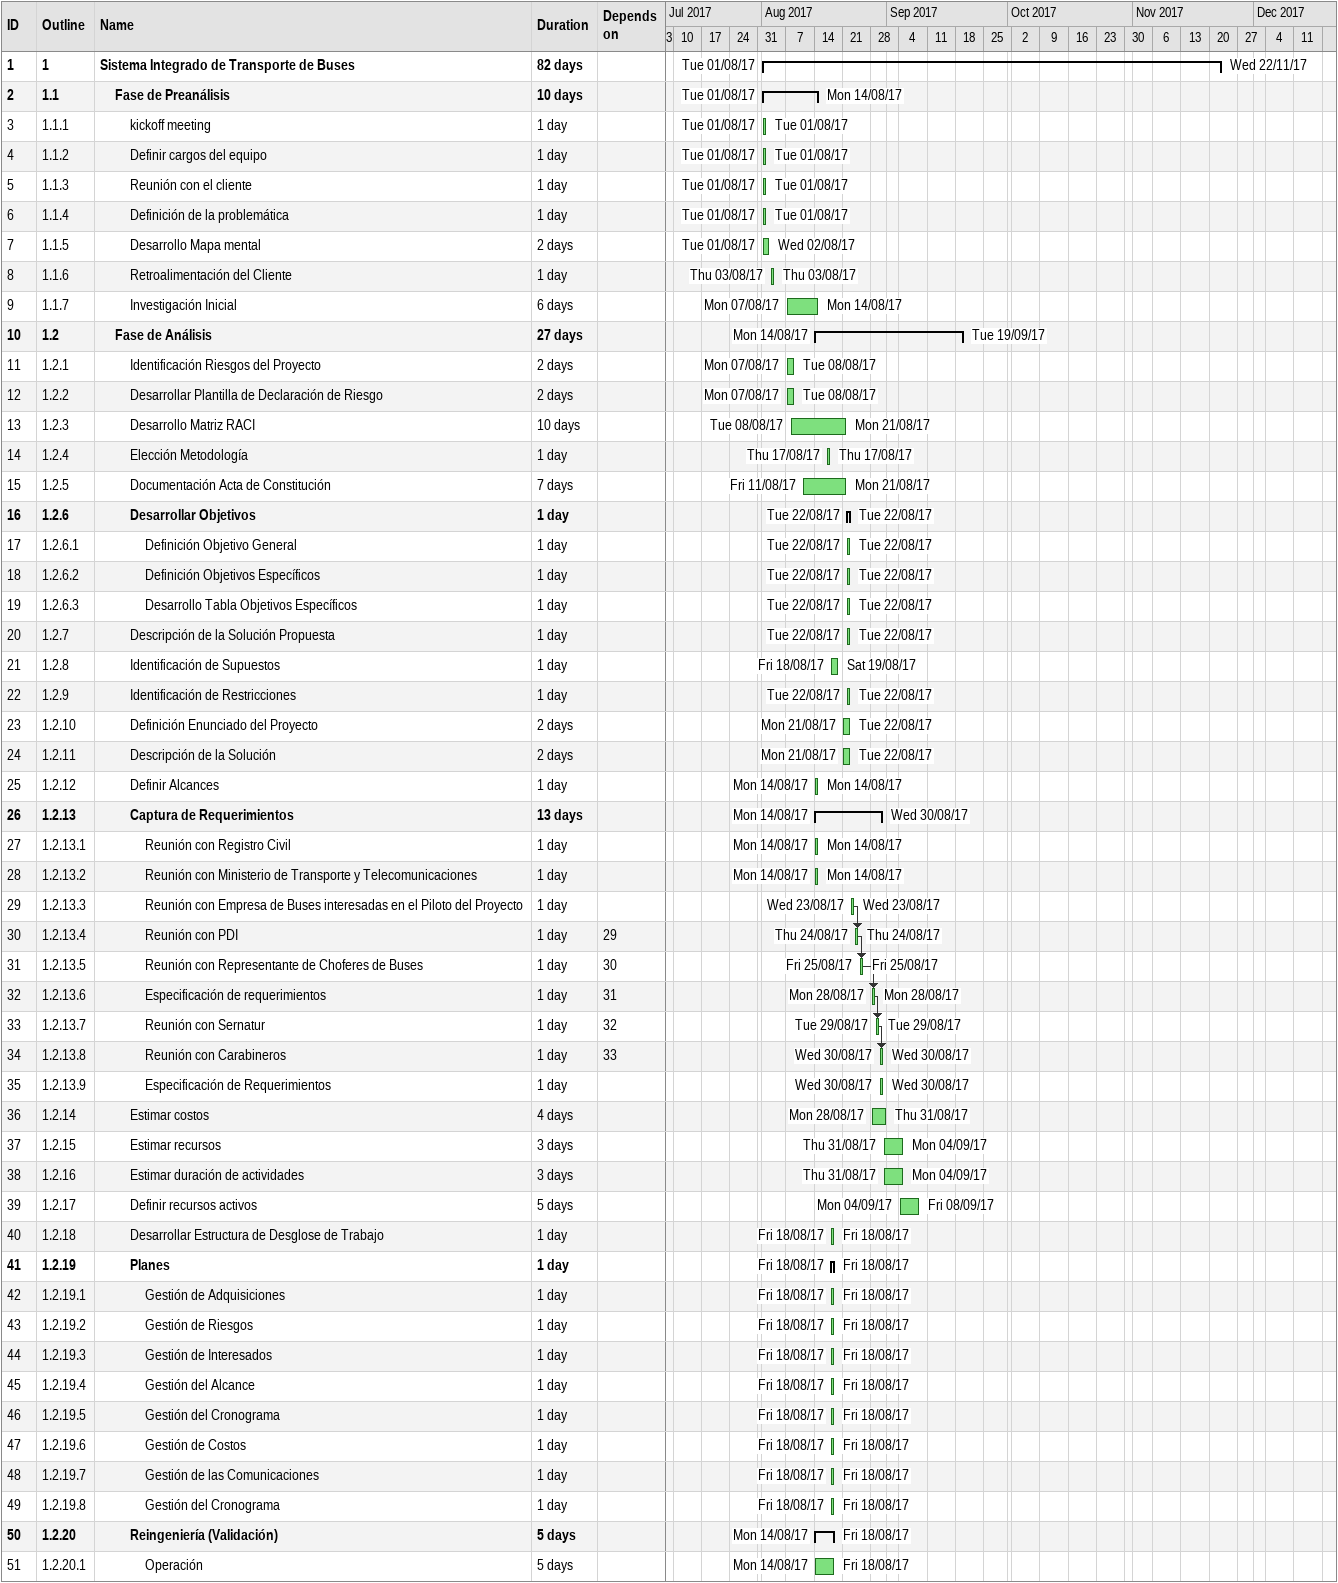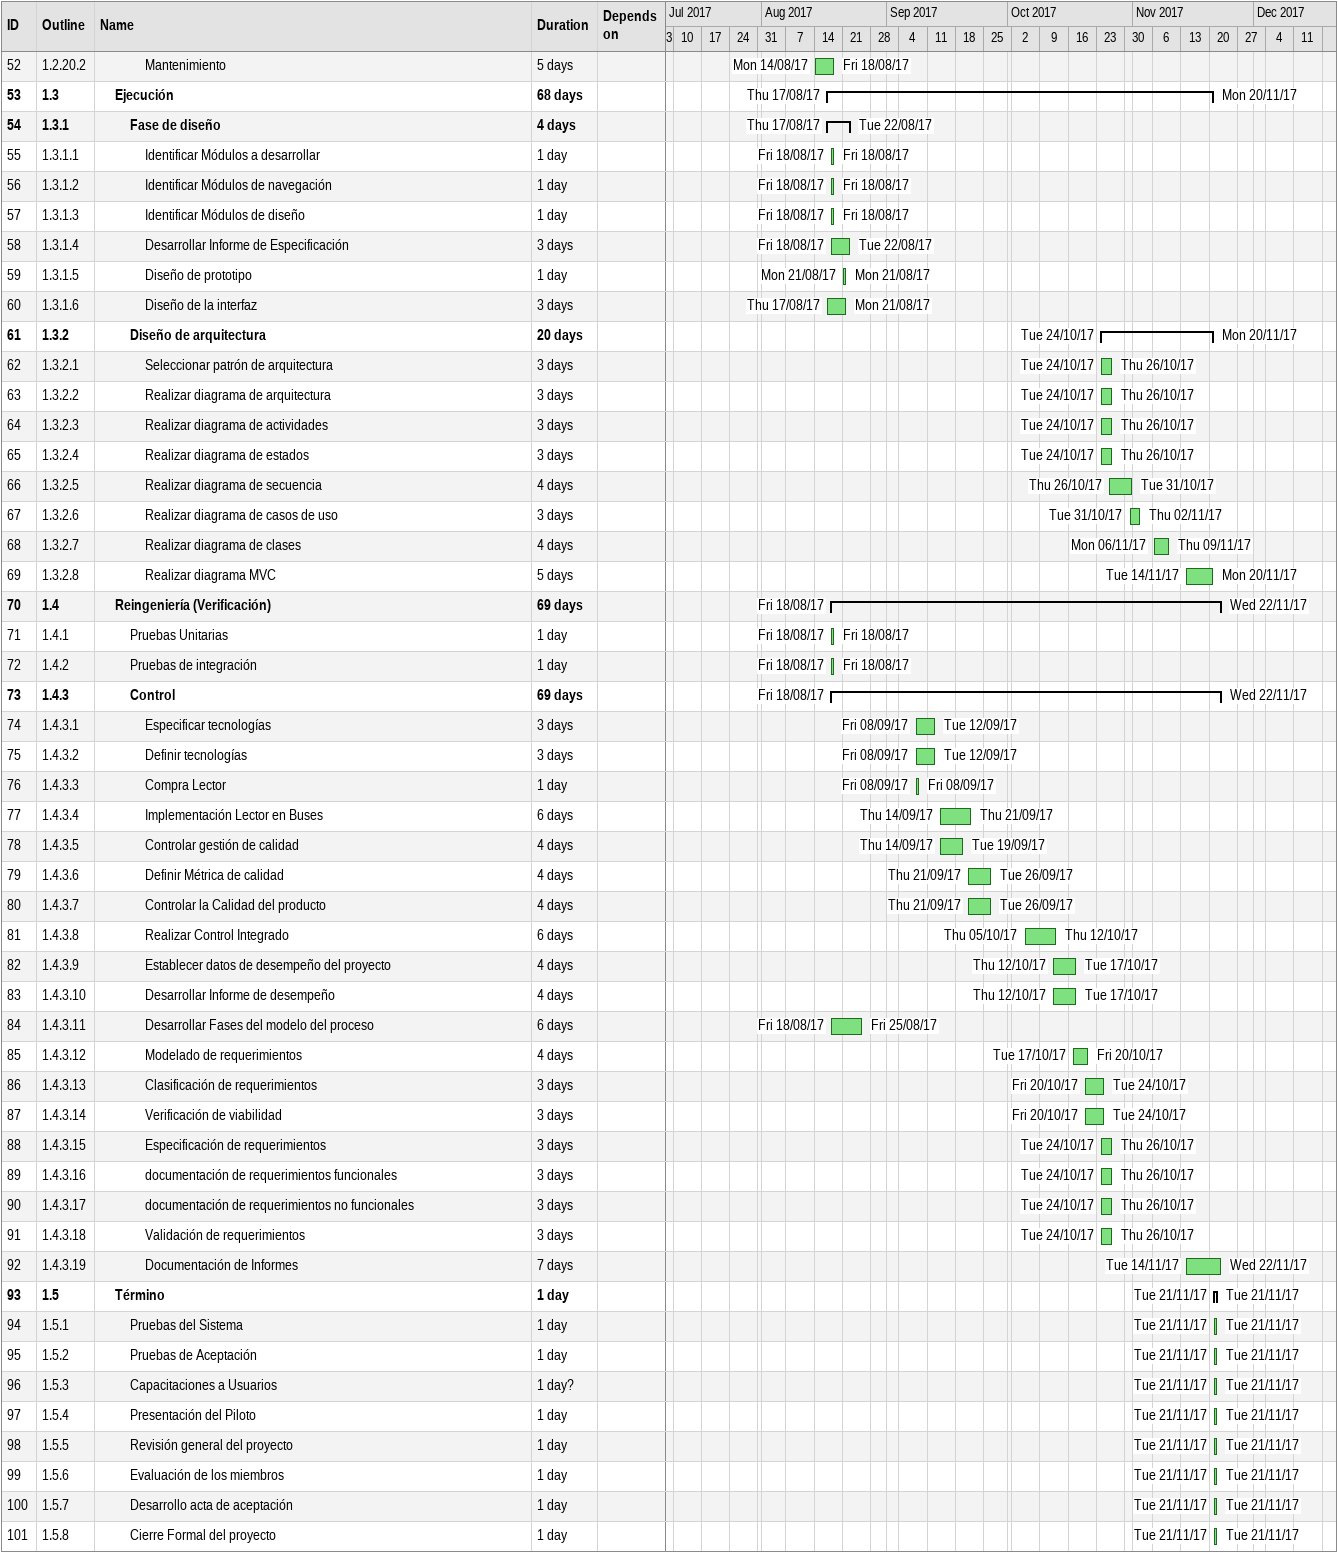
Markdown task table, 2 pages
| ID | WBS | Task | Duration | Start | Finish | Predecessors |
|---|---|---|---|---|---|---|
| 1 | 1 | **Sistema Integrado de Transporte de Buses** | 82d | 2017-08-01 | 2017-11-22 |  |
| 2 | 1.1 | **Fase de Preanálisis** | 10d | 2017-08-01 | 2017-08-14 |  |
| 3 | 1.1.1 | kickoff meeting | 1d | 2017-08-01 | 2017-08-01 |  |
| 4 | 1.1.2 | Definir cargos del equipo | 1d | 2017-08-01 | 2017-08-01 |  |
| 5 | 1.1.3 | Reunión con el cliente | 1d | 2017-08-01 | 2017-08-01 |  |
| 6 | 1.1.4 | Definición de la problemática | 1d | 2017-08-01 | 2017-08-01 |  |
| 7 | 1.1.5 | Desarrollo Mapa mental | 2d | 2017-08-01 | 2017-08-02 |  |
| 8 | 1.1.6 | Retroalimentación del Cliente | 1d | 2017-08-03 | 2017-08-03 |  |
| 9 | 1.1.7 | Investigación Inicial | 6d | 2017-08-07 | 2017-08-14 |  |
| 10 | 1.2 | **Fase de Análisis** | 27d | 2017-08-14 | 2017-09-19 |  |
| 11 | 1.2.1 | Identificación Riesgos del Proyecto | 2d | 2017-08-07 | 2017-08-08 |  |
| 12 | 1.2.2 | Desarrollar Plantilla de Declaración de Riesgo | 2d | 2017-08-07 | 2017-08-08 |  |
| 13 | 1.2.3 | Desarrollo Matriz RACI | 10d | 2017-08-08 | 2017-08-21 |  |
| 14 | 1.2.4 | Elección Metodología | 1d | 2017-08-17 | 2017-08-17 |  |
| 15 | 1.2.5 | Documentación Acta de Constitución | 7d | 2017-08-11 | 2017-08-21 |  |
| 16 | 1.2.6 | **Desarrollar Objetivos** | 1d | 2017-08-22 | 2017-08-22 |  |
| 17 | 1.2.6.1 | Definición Objetivo General | 1d | 2017-08-22 | 2017-08-22 |  |
| 18 | 1.2.6.2 | Definición Objetivos Específicos | 1d | 2017-08-22 | 2017-08-22 |  |
| 19 | 1.2.6.3 | Desarrollo Tabla Objetivos Específicos | 1d | 2017-08-22 | 2017-08-22 |  |
| 20 | 1.2.7 | Descripción de la Solución Propuesta | 1d | 2017-08-22 | 2017-08-22 |  |
| 21 | 1.2.8 | Identificación de Supuestos | 1d | 2017-08-18 | 2017-08-19 |  |
| 22 | 1.2.9 | Identificación de Restricciones | 1d | 2017-08-22 | 2017-08-22 |  |
| 23 | 1.2.10 | Definición Enunciado del Proyecto | 2d | 2017-08-21 | 2017-08-22 |  |
| 24 | 1.2.11 | Descripción de la Solución | 2d | 2017-08-21 | 2017-08-22 |  |
| 25 | 1.2.12 | Definir Alcances | 1d | 2017-08-14 | 2017-08-14 |  |
| 26 | 1.2.13 | **Captura de Requerimientos** | 13d | 2017-08-14 | 2017-08-30 |  |
| 27 | 1.2.13.1 | Reunión con Registro Civil | 1d | 2017-08-14 | 2017-08-14 |  |
| 28 | 1.2.13.2 | Reunión con Ministerio de Transporte y Telecomunicaciones | 1d | 2017-08-14 | 2017-08-14 |  |
| 29 | 1.2.13.3 | Reunión con Empresa de Buses interesadas en el Piloto del Proyecto | 1d | 2017-08-23 | 2017-08-23 |  |
| 30 | 1.2.13.4 | Reunión con PDI | 1d | 2017-08-24 | 2017-08-24 | 29 |
| 31 | 1.2.13.5 | Reunión con Representante de Choferes de Buses | 1d | 2017-08-25 | 2017-08-25 | 30 |
| 32 | 1.2.13.6 | Especificación de requerimientos | 1d | 2017-08-28 | 2017-08-28 | 31 |
| 33 | 1.2.13.7 | Reunión con Sernatur | 1d | 2017-08-29 | 2017-08-29 | 32 |
| 34 | 1.2.13.8 | Reunión con Carabineros | 1d | 2017-08-30 | 2017-08-30 | 33 |
| 35 | 1.2.13.9 | Especificación de Requerimientos | 1d | 2017-08-30 | 2017-08-30 |  |
| 36 | 1.2.14 | Estimar costos | 4d | 2017-08-28 | 2017-08-31 |  |
| 37 | 1.2.15 | Estimar recursos | 3d | 2017-08-31 | 2017-09-04 |  |
| 38 | 1.2.16 | Estimar duración de actividades | 3d | 2017-08-31 | 2017-09-04 |  |
| 39 | 1.2.17 | Definir recursos activos | 5d | 2017-09-04 | 2017-09-08 |  |
| 40 | 1.2.18 | Desarrollar Estructura de Desglose de Trabajo | 1d | 2017-08-18 | 2017-08-18 |  |
| 41 | 1.2.19 | **Planes** | 1d | 2017-08-18 | 2017-08-18 |  |
| 42 | 1.2.19.1 | Gestión de Adquisiciones | 1d | 2017-08-18 | 2017-08-18 |  |
| 43 | 1.2.19.2 | Gestión de Riesgos | 1d | 2017-08-18 | 2017-08-18 |  |
| 44 | 1.2.19.3 | Gestión de Interesados | 1d | 2017-08-18 | 2017-08-18 |  |
| 45 | 1.2.19.4 | Gestión del Alcance | 1d | 2017-08-18 | 2017-08-18 |  |
| 46 | 1.2.19.5 | Gestión del Cronograma | 1d | 2017-08-18 | 2017-08-18 |  |
| 47 | 1.2.19.6 | Gestión de Costos | 1d | 2017-08-18 | 2017-08-18 |  |
| 48 | 1.2.19.7 | Gestión de las Comunicaciones | 1d | 2017-08-18 | 2017-08-18 |  |
| 49 | 1.2.19.8 | Gestión del Cronograma | 1d | 2017-08-18 | 2017-08-18 |  |
| 50 | 1.2.20 | **Reingeniería (Validación)** | 5d | 2017-08-14 | 2017-08-18 |  |
| 51 | 1.2.20.1 | Operación | 5d | 2017-08-14 | 2017-08-18 |  |
| 52 | 1.2.20.2 | Mantenimiento | 5d | 2017-08-14 | 2017-08-18 |  |
| 53 | 1.3 | **Ejecución** | 68d | 2017-08-17 | 2017-11-20 |  |
| 54 | 1.3.1 | **Fase de diseño** | 4d | 2017-08-17 | 2017-08-22 |  |
| 55 | 1.3.1.1 | Identificar Módulos a desarrollar | 1d | 2017-08-18 | 2017-08-18 |  |
| 56 | 1.3.1.2 | Identificar Módulos de navegación | 1d | 2017-08-18 | 2017-08-18 |  |
| 57 | 1.3.1.3 | Identificar Módulos de diseño | 1d | 2017-08-18 | 2017-08-18 |  |
| 58 | 1.3.1.4 | Desarrollar Informe de Especificación | 3d | 2017-08-18 | 2017-08-22 |  |
| 59 | 1.3.1.5 | Diseño de prototipo | 1d | 2017-08-21 | 2017-08-21 |  |
| 60 | 1.3.1.6 | Diseño de la interfaz | 3d | 2017-08-17 | 2017-08-21 |  |
| 61 | 1.3.2 | **Diseño de arquitectura** | 20d | 2017-10-24 | 2017-11-20 |  |
| 62 | 1.3.2.1 | Seleccionar patrón de arquitectura | 3d | 2017-10-24 | 2017-10-26 |  |
| 63 | 1.3.2.2 | Realizar diagrama de arquitectura | 3d | 2017-10-24 | 2017-10-26 |  |
| 64 | 1.3.2.3 | Realizar diagrama de actividades | 3d | 2017-10-24 | 2017-10-26 |  |
| 65 | 1.3.2.4 | Realizar diagrama de estados | 3d | 2017-10-24 | 2017-10-26 |  |
| 66 | 1.3.2.5 | Realizar diagrama de secuencia | 4d | 2017-10-26 | 2017-10-31 |  |
| 67 | 1.3.2.6 | Realizar diagrama de casos de uso | 3d | 2017-10-31 | 2017-11-02 |  |
| 68 | 1.3.2.7 | Realizar diagrama de clases | 4d | 2017-11-06 | 2017-11-09 |  |
| 69 | 1.3.2.8 | Realizar diagrama MVC | 5d | 2017-11-14 | 2017-11-20 |  |
| 70 | 1.4 | **Reingeniería (Verificación)** | 69d | 2017-08-18 | 2017-11-22 |  |
| 71 | 1.4.1 | Pruebas Unitarias | 1d | 2017-08-18 | 2017-08-18 |  |
| 72 | 1.4.2 | Pruebas de integración | 1d | 2017-08-18 | 2017-08-18 |  |
| 73 | 1.4.3 | **Control** | 69d | 2017-08-18 | 2017-11-22 |  |
| 74 | 1.4.3.1 | Especificar tecnologías | 3d | 2017-09-08 | 2017-09-12 |  |
| 75 | 1.4.3.2 | Definir tecnologías | 3d | 2017-09-08 | 2017-09-12 |  |
| 76 | 1.4.3.3 | Compra Lector | 1d | 2017-09-08 | 2017-09-08 |  |
| 77 | 1.4.3.4 | Implementación Lector en Buses | 6d | 2017-09-14 | 2017-09-21 |  |
| 78 | 1.4.3.5 | Controlar gestión de calidad | 4d | 2017-09-14 | 2017-09-19 |  |
| 79 | 1.4.3.6 | Definir Métrica de calidad | 4d | 2017-09-21 | 2017-09-26 |  |
| 80 | 1.4.3.7 | Controlar la Calidad del producto | 4d | 2017-09-21 | 2017-09-26 |  |
| 81 | 1.4.3.8 | Realizar Control Integrado | 6d | 2017-10-05 | 2017-10-12 |  |
| 82 | 1.4.3.9 | Establecer datos de desempeño del proyecto | 4d | 2017-10-12 | 2017-10-17 |  |
| 83 | 1.4.3.10 | Desarrollar Informe de desempeño | 4d | 2017-10-12 | 2017-10-17 |  |
| 84 | 1.4.3.11 | Desarrollar Fases del modelo del proceso | 6d | 2017-08-18 | 2017-08-25 |  |
| 85 | 1.4.3.12 | Modelado de requerimientos | 4d | 2017-10-17 | 2017-10-20 |  |
| 86 | 1.4.3.13 | Clasificación de requerimientos | 3d | 2017-10-20 | 2017-10-24 |  |
| 87 | 1.4.3.14 | Verificación de viabilidad | 3d | 2017-10-20 | 2017-10-24 |  |
| 88 | 1.4.3.15 | Especificación de requerimientos | 3d | 2017-10-24 | 2017-10-26 |  |
| 89 | 1.4.3.16 | documentación de requerimientos funcionales | 3d | 2017-10-24 | 2017-10-26 |  |
| 90 | 1.4.3.17 | documentación de requerimientos no funcionales | 3d | 2017-10-24 | 2017-10-26 |  |
| 91 | 1.4.3.18 | Validación de requerimientos | 3d | 2017-10-24 | 2017-10-26 |  |
| 92 | 1.4.3.19 | Documentación de Informes | 7d | 2017-11-14 | 2017-11-22 |  |
| 93 | 1.5 | **Término** | 1d | 2017-11-21 | 2017-11-21 |  |
| 94 | 1.5.1 | Pruebas del Sistema | 1d | 2017-11-21 | 2017-11-21 |  |
| 95 | 1.5.2 | Pruebas de Aceptación | 1d | 2017-11-21 | 2017-11-21 |  |
| 96 | 1.5.3 | Capacitaciones a Usuarios | 1d? | 2017-11-21 | 2017-11-21 |  |
| 97 | 1.5.4 | Presentación del Piloto | 1d | 2017-11-21 | 2017-11-21 |  |
| 98 | 1.5.5 | Revisión general del proyecto | 1d | 2017-11-21 | 2017-11-21 |  |
| 99 | 1.5.6 | Evaluación de los miembros | 1d | 2017-11-21 | 2017-11-21 |  |
| 100 | 1.5.7 | Desarrollo acta de aceptación | 1d | 2017-11-21 | 2017-11-21 |  |
| 101 | 1.5.8 | Cierre Formal del proyecto | 1d | 2017-11-21 | 2017-11-21 |  |
